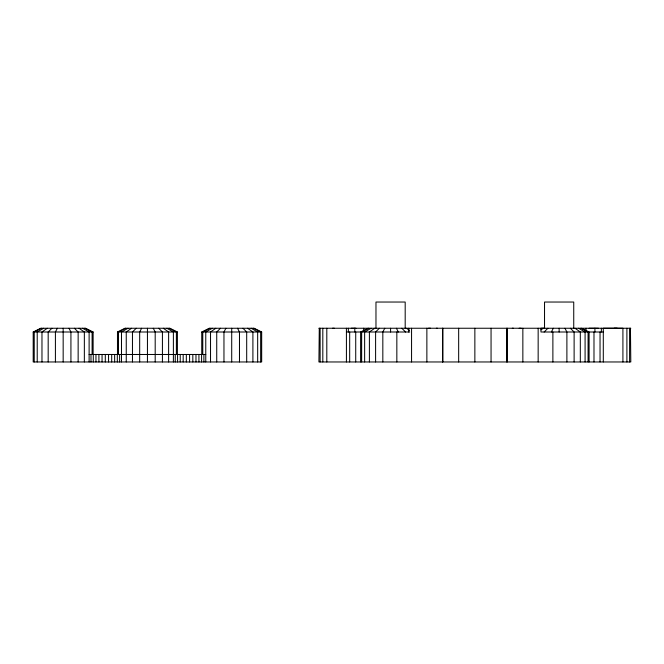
<?xml version="1.0" encoding="UTF-8"?>
<svg xmlns="http://www.w3.org/2000/svg" width="664" height="664" viewBox="0 0 664 664"><rect width="100%" height="100%" fill="white"/><g stroke="black" fill="none" stroke-linecap="round" stroke-linejoin="round"><path stroke-width="1" d="M474.86 361.963L474.86 328.248M522.85 361.963L522.85 328.248M538.155 361.963L538.155 328.248M57.345 328.257L55.411 332L55.411 361.963M141.623 328.257L139.681 332L139.681 361.963M225.901 328.257L223.959 332L223.959 361.963M384.771 328.257L382.829 332L382.829 361.963M551.377 332L553.319 328.257M51.925 328.257L48.181 332L48.181 361.963M136.203 328.257L132.46 332L132.46 361.963M220.473 328.257L216.73 332L216.73 361.963M379.351 328.257L375.6 332L375.6 361.963M544.148 332L547.9 328.257M47.277 328.257L41.973 332L41.973 361.963M131.547 328.257L126.251 332L126.251 361.963M215.825 328.257L210.529 332L210.529 361.963M374.695 328.257L369.4 332L369.4 361.963M540.969 329.859L543.243 328.257M43.699 328.257L37.217 332L37.217 361.963M127.978 328.257L121.487 332L121.487 361.963M212.248 328.257L205.765 332L205.765 361.963M371.126 328.257L364.636 332L364.636 361.963M41.459 328.257L34.221 332L34.221 361.963M125.728 328.257L118.499 332L118.499 354.476M210.007 328.257L202.769 332L202.769 354.476M368.877 328.257L361.639 332L361.639 361.963M201.748 354.476L201.748 332L209.243 328.257L254.188 328.257L261.674 332L261.674 361.963L33.2 361.963L33.2 332L40.695 328.257L85.639 328.257L93.126 332L93.126 354.476M117.478 354.476L117.478 332L124.965 328.257L169.909 328.257L177.404 332L177.404 354.476M368.113 328.257L360.618 332L360.618 361.963M512.317 328.248L513.338 328.24M428.454 328.248L430.529 328.24M630.443 328.248L630.8 361.963L318.919 361.963L319.276 328.248M332.531 328.248L334.316 328.248M351.256 328.248L355.937 328.248M318.919 328.248L630.8 328.248M544.754 328.248L540.969 328.248L540.969 332L603.302 332M589.101 328.248L598.463 328.248M614.2 328.248L617.188 328.248M33.2 332L93.126 332M117.478 332L177.404 332M201.748 332L261.674 332M346.417 332L409.705 332M89.117 354.476L205.765 354.476M519.182 328.24L521.265 328.248M436.381 328.24L437.402 328.248M581.606 328.257L589.101 332L589.101 361.963M580.842 328.257L588.08 332L588.08 361.963M253.424 328.257L260.653 332L260.653 361.963M169.146 328.257L176.383 332L176.383 354.476M84.876 328.257L92.105 332L92.105 354.476M578.593 328.257L585.084 332L585.084 361.963M251.175 328.257L257.665 332L257.665 361.963M166.905 328.257L173.387 332L173.387 361.963M82.626 328.257L89.117 332L89.117 361.963M575.024 328.257L580.319 332L580.319 361.963M406.476 328.257L409.505 330.398M247.606 328.257L252.901 332L252.901 361.963M163.327 328.257L168.623 332L168.623 361.963M79.057 328.257L84.353 332L84.353 361.963M570.368 328.257L574.119 332L574.119 361.963M401.82 328.257L405.563 332M242.949 328.257L246.693 332L246.693 361.963M158.679 328.257L162.423 332L162.423 361.963M74.401 328.257L78.145 332L78.145 361.963M564.948 328.257L566.89 332L566.89 361.963M396.4 328.257L398.342 332M237.529 328.257L239.472 332L239.472 361.963M153.26 328.257L155.193 332L155.193 361.963M68.981 328.257L70.924 332L70.924 361.963M629.596 328.248L629.596 361.963M626.899 328.248L626.899 361.963M622.915 361.963L622.915 328.248L603.302 328.24L603.302 361.963M601.368 328.24L601.368 332M600.04 332L600.04 361.963M594.919 328.24L594.919 332M593.989 332L593.989 361.963M586.038 328.24L586.038 331.062M573.737 328.257L573.737 302.037L544.53 302.037L544.53 328.257M559.138 328.257L559.138 332M552.88 332L552.88 361.963M507.097 328.24L507.097 361.963M506.889 328.24L506.889 361.963M491.053 328.24L491.053 361.963M458.666 328.24L458.666 361.963M442.83 328.24L442.83 361.963M442.622 328.24L442.622 361.963M426.869 328.248L426.869 361.963M411.564 328.248L411.564 361.963M408.75 328.248L408.75 332M405.189 328.257L405.189 302.037L375.973 302.037L375.973 328.257M396.84 332L396.84 361.963M390.581 328.257L390.581 332M363.681 328.24L363.681 331.062M355.721 332L355.721 361.963M354.8 328.24L354.8 332M349.679 332L349.679 361.963M348.351 328.24L348.351 332M346.417 328.24L346.417 361.963M326.804 328.248L326.804 361.963M322.812 328.248L322.812 361.963M320.123 328.248L320.123 361.963M231.711 328.257L231.711 361.963M203.898 354.476L203.898 361.963M201.59 354.476L201.59 361.963M198.926 354.476L198.926 361.963M195.971 354.476L195.971 361.963M192.826 354.476L192.826 361.963M189.58 354.476L189.58 361.963M186.327 354.476L186.327 361.963M183.181 354.476L183.181 361.963M180.226 354.476L180.226 361.963M177.562 354.476L177.562 361.963M175.255 354.476L175.255 361.963M147.441 328.257L147.441 361.963M119.62 354.476L119.62 361.963M117.32 354.476L117.32 361.963M114.648 354.476L114.648 361.963M111.693 354.476L111.693 361.963M108.547 354.476L108.547 361.963M105.302 354.476L105.302 361.963M102.057 354.476L102.057 361.963M98.911 354.476L98.911 361.963M95.956 354.476L95.956 361.963M93.284 354.476L93.284 361.963M90.985 354.476L90.985 361.963M63.163 328.257L63.163 361.963"/></g></svg>
